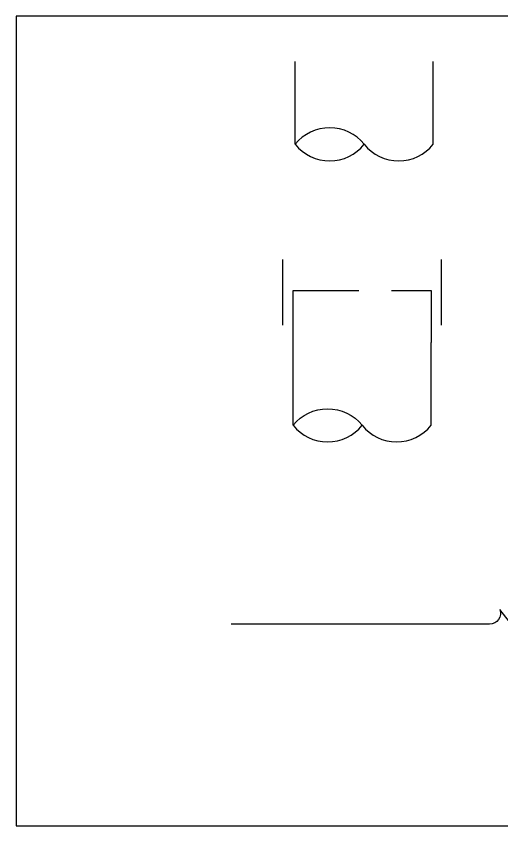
# Model space of a CAD drawing. Extents: x -4754 to 10419, y -19960 to 3841.
# Drawn here: x -4251.6 to -3970, y -235.6 to 233.8 of the extents above; entities that cross this region are included whole.
import ezdxf

# ---------------------------------------------------------------- set-up
doc = ezdxf.new("R2010")
doc.units = 0
doc.header["$LTSCALE"] = 3
doc.linetypes.add('DASHED', pattern=[19.05, 12.7, -6.35])
doc.layers.get('0').update_dxf_attribs({"linetype": 'CONTINUOUS'})

# ---------------------------------------------------------------- blocks, each defined once
blk = doc.blocks.new('pile_vertical')
at = {"color": 252, "linetype": 'DASHED'}
for p, q in [((-46, -40), (-46, 0)), ((46, -40), (46, 0))]:
    blk.add_line(p, q, dxfattribs=at)
at = {"linetype": 'Continuous'}
for p, q in [((-40, -98.07), (-40, -50)), ((40, -98.07), (40, -50))]:
    blk.add_line(p, q, dxfattribs=at)
at = {"color": 252, "linetype": 'DASHED'}
blk.add_lwpolyline([(-40, -50), (-40, -20), (40, -20), (40, -50)], dxfattribs=at)
at = {"linetype": 'Continuous'}
for points in [[(-40, -98.07, -0.48), (0, -98.07, 0.48), (40, -98.07, 0.48)], [(-40, -98.07, 0.48), (0, -98.07, 0.48)]]:
    blk.add_lwpolyline(points, format="xyb", dxfattribs=at)
blk = doc.blocks.new('fender_bottom')
at = {"color": 1, "linetype": 'Continuous'}
blk.add_lwpolyline([(162.5, 0), (12.5, 0, 0.529473), (6.67, -8.58), (-6.67, 8.58, -0.532815), (-12.5, 0), (-162.5, 0)], format="xyb", dxfattribs=at)
blk = doc.blocks.new('pile_vertical_with_pilecap')
at = {"linetype": 'Continuous'}
for p, q in [((-40, -48.07), (-40, 0)), ((-40, -48.07), (-40, 0)), ((40, -48.07), (40, 0)), ((40, -48.07), (40, 0))]:
    blk.add_line(p, q, dxfattribs=at)
for centre, start, end in [((-20, -64.1), 38.718, 141.282), ((-20, -64.1), 38.718, 141.282), ((-20, -32.04), 218.718, 321.282), ((-20, -32.04), 218.718, 321.282), ((20, -32.04), 218.718, 321.282), ((20, -32.04), 218.718, 321.282)]:
    blk.add_arc(centre, 25.63, start, end, dxfattribs=at)

msp = doc.modelspace()

# ---------------------------------------------------------------- linework, layer by layer
at = {"linetype": 'Continuous'}
msp.add_lwpolyline([(-4251.641, 233.783), (-4251.641, -235.629), (-2940.5, -235.629), (-2940.5, 233.783)], close=True, dxfattribs=at)

# ---------------------------------------------------------------- block references
for name, p in [('pile_vertical_with_pilecap', (-4049.787, 207.57)), ('pile_vertical', (-4051.059, 94.652)), ('fender_bottom', (-3964.565, -118.711))]:
    msp.add_blockref(name, p, dxfattribs=at)

doc.saveas('drawing.dxf')
